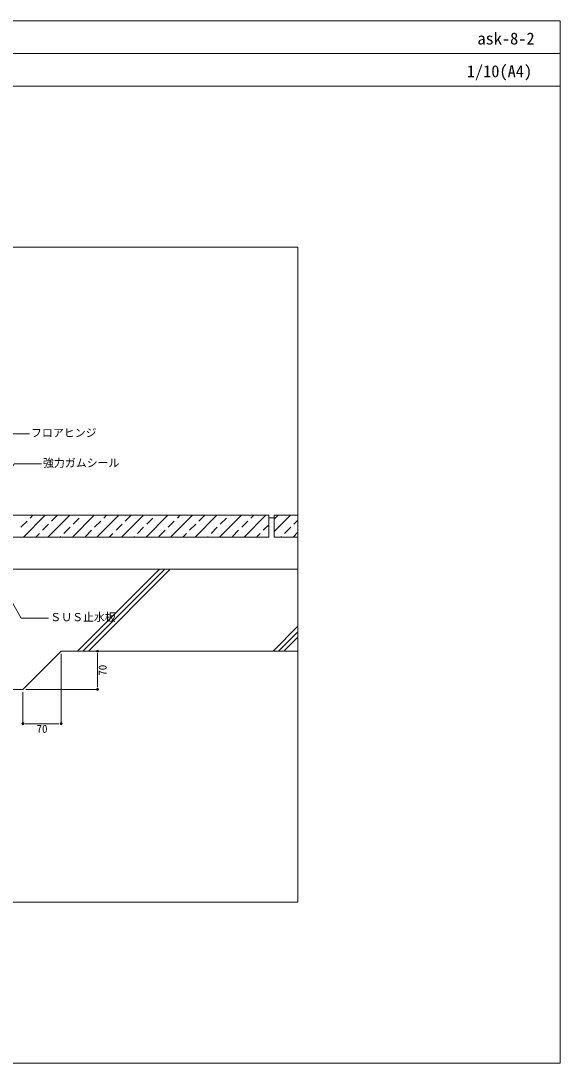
# Model space of a CAD drawing. Units: millimetres, scale not verified. Extents: x -1380 to 1380, y -955 to 955.
# Drawn here: x 393 to 1380, y -955 to 955 of the extents above; entities that cross this region are included whole.
import ezdxf
from ezdxf.enums import TextEntityAlignment as Align

# ---------------------------------------------------------------- set-up
doc = ezdxf.new("R2010")
doc.units = ezdxf.units.MM
doc.header["$LTSCALE"] = 3
for name, color, linetype, lineweight in [('0-0_0', 7, 'Continuous', 9), ('0-1_HATCH', 9, 'Continuous', 18), ('0-2_KUTAI', 3, 'Continuous', 18), ('0-4_MOJI', 7, 'Continuous', 18), ('0-6_sunpo', 7, 'Continuous', 18), ('0-8_SIAGE', 5, 'Continuous', 18), ('0-A_WAKU', 7, 'Continuous', 18)]:
    doc.layers.add(name, color=color, linetype=linetype, lineweight=lineweight)
doc.styles.add('ＭＳ ゴシック', font='')
doc.styles.get('ＭＳ ゴシック').set_extended_font_data('MS Gothic')

# ---------------------------------------------------------------- blocks, each defined once
blk = doc.blocks.new('_DOT')
at = {"layer": '0-0_0'}
for p, q in [((-0.5, 0), (-1, 0)), ((0.25, 0), (-0.25, 0))]:
    blk.add_line(p, q, dxfattribs=at)
blk.add_circle((0, 0), 0.25, dxfattribs=at)

msp = doc.modelspace()

# ---------------------------------------------------------------- linework, layer by layer
at = {"layer": '0-0_0', "lineweight": 18}
msp.add_line((-1379.957, 895.031), (1380.043, 895.031), dxfattribs=at)
msp.add_lwpolyline([(-899.957, -659.969), (900.043, -659.969), (900.043, 540.031), (-899.957, 540.031)], close=True, dxfattribs=at)
at = {"layer": '0-1_HATCH'}
for p, q in [((392.934, 27.049), (404.16, 38.275)), ((397.367, 9.031), (437.367, 49.031)), ((409.772, 43.887), (414.916, 49.031)), ((442.268, 9.031), (482.268, 49.031)), ((449.061, 38.275), (459.817, 49.031)), ((487.169, 9.031), (527.169, 49.031)), ((488.349, 32.662), (499.575, 43.887)), ((527.638, 27.049), (538.863, 38.275)), ((532.071, 9.031), (572.071, 49.031)), ((544.476, 43.887), (549.62, 49.031)), ((576.972, 9.031), (616.972, 49.031)), ((583.765, 38.275), (594.521, 49.031)), ((621.873, 9.031), (661.873, 49.031)), ((623.053, 32.662), (634.279, 43.887)), ((662.342, 27.049), (673.567, 38.275)), ((666.774, 9.031), (706.774, 49.031)), ((679.18, 43.887), (684.324, 49.031)), ((711.676, 9.031), (751.676, 49.031)), ((718.468, 38.275), (729.225, 49.031)), ((756.577, 9.031), (796.577, 49.031)), ((757.757, 32.662), (768.982, 43.887)), ((797.046, 27.049), (808.271, 38.275)), ((801.478, 9.031), (841.478, 49.031)), ((813.884, 43.887), (819.028, 49.031)), ((856.505, 19.157), (886.38, 49.031)), ((856.505, 41.607), (863.929, 49.031)), ((892.461, 32.662), (900.047, 40.248)), ((432.223, 21.437), (443.448, 32.662)), ((471.511, 15.824), (482.737, 27.049)), ((510.8, 10.211), (522.025, 21.437)), ((566.927, 21.437), (578.152, 32.662)), ((606.215, 15.824), (617.441, 27.049)), ((645.504, 10.211), (656.729, 21.437)), ((701.63, 21.437), (712.856, 32.662)), ((740.919, 15.824), (752.144, 27.049)), ((780.208, 10.211), (791.433, 21.437)), ((836.334, 21.437), (846.505, 31.607)), ((875.623, 15.824), (886.848, 27.049)), ((419.817, 9.031), (426.61, 15.824)), ((464.719, 9.031), (465.899, 10.211)), ((554.521, 9.031), (561.314, 15.824)), ((599.423, 9.031), (600.603, 10.211)), ((689.225, 9.031), (696.018, 15.824)), ((734.126, 9.031), (735.306, 10.211)), ((823.929, 9.031), (830.722, 15.824)), ((846.38, 9.031), (846.505, 9.157)), ((868.83, 9.031), (870.01, 10.211)), ((891.281, 9.031), (900.047, 17.797)), ((496.529, -199.969), (646.529, -49.969)), ((506.429, -199.969), (656.429, -49.969)), ((516.328, -199.969), (666.328, -49.969)), ((854.489, -199.969), (900.043, -154.415)), ((864.389, -199.969), (900.043, -164.314)), ((874.288, -199.969), (900.043, -174.214))]:
    msp.add_line(p, q, dxfattribs=at)
at = {"layer": '0-2_KUTAI'}
for p, q in [((846.505, 44.031), (856.505, 44.031)), ((396.505, -269.969), (466.505, -199.969)), ((466.505, -199.969), (900.043, -199.969)), ((-103.495, -269.969), (396.505, -269.969))]:
    msp.add_line(p, q, dxfattribs=at)
msp.add_lwpolyline([(900.043, -49.969), (375.623, -49.969), (346.505, -119.969), (333.997, -119.969)], dxfattribs=at)
at = {"layer": '0-4_MOJI'}
for points in [[(408.27, 198.207), (358.27, 198.207), (270.472, 46.135)], [(430.202, 143.147), (380.202, 143.147), (321.669, 41.766)], [(443.509, -139.449), (393.509, -139.449), (334.977, -38.068)]]:
    msp.add_lwpolyline(points, dxfattribs=at)
at = {"layer": '0-6_sunpo'}
for p, q in [((466.505, -204.969), (466.505, -333.007)), ((471.505, -199.969), (533.011, -199.969)), ((533.011, -207.969), (533.011, -261.969)), ((396.505, -274.969), (396.505, -333.007)), ((401.505, -269.969), (533.011, -269.969)), ((404.505, -333.007), (458.505, -333.007))]:
    msp.add_line(p, q, dxfattribs=at)
at = {"layer": '0-8_SIAGE'}
msp.add_line((346.505, 49.031), (636.505, 49.031), dxfattribs=at)
msp.add_lwpolyline([(846.505, 49.031), (346.505, 49.031), (346.505, 9.031), (846.505, 9.031)], close=True, dxfattribs=at)
msp.add_lwpolyline([(900.047, 49.031), (856.505, 49.031), (856.505, 9.031), (900.043, 9.031)], dxfattribs=at)
at = {"layer": '0-A_WAKU'}
for points in [[(-1379.957, -954.969), (1380.043, -954.969), (1380.043, 955.031), (-1379.957, 955.031)], [(1380.043, 835.031), (-1379.957, 835.031), (-1379.957, 955.031), (1380.043, 955.031)]]:
    msp.add_lwpolyline(points, close=True, dxfattribs=at)

# ---------------------------------------------------------------- block references
at = {"layer": '0-6_sunpo', "xscale": 8, "yscale": 8}
for p, rotation in [((533.011, -199.969), 90), ((533.011, -269.969), 270), ((396.505, -333.007), 180)]:
    msp.add_blockref('_DOT', p, dxfattribs=dict(at, rotation=rotation))
msp.add_blockref('_DOT', (466.505, -333.007), dxfattribs=at)

# ---------------------------------------------------------------- texts
at = {"layer": '0-4_MOJI', "style": 'ＭＳ ゴシック'}
for s, p in [('フロアヒンジ', (411.27, 188.207)), ('強力ガムシール', (433.202, 133.147)), ('ＳＵＳ止水板', (446.509, -149.449))]:
    msp.add_text(s, height=14.66, dxfattribs=at).set_placement(p, align=Align.BOTTOM_LEFT)
at = {"layer": '0-6_sunpo', "style": 'ＭＳ ゴシック'}
msp.add_text('70', height=14.66, rotation=90, dxfattribs=at).set_placement((554.011, -244.969), align=Align.BOTTOM_LEFT)
msp.add_text('70', height=14.66, dxfattribs=at).set_placement((421.505, -354.007), align=Align.BOTTOM_LEFT)
at = {"layer": '0-A_WAKU', "style": 'ＭＳ ゴシック'}
for s, p in [('ask-8-2', (1228.597, 905.031)), ('1/10(A4)', (1209.104, 845.031))]:
    msp.add_text(s, height=21.99, dxfattribs=at).set_placement(p, align=Align.BOTTOM_LEFT)

doc.saveas('drawing.dxf')
